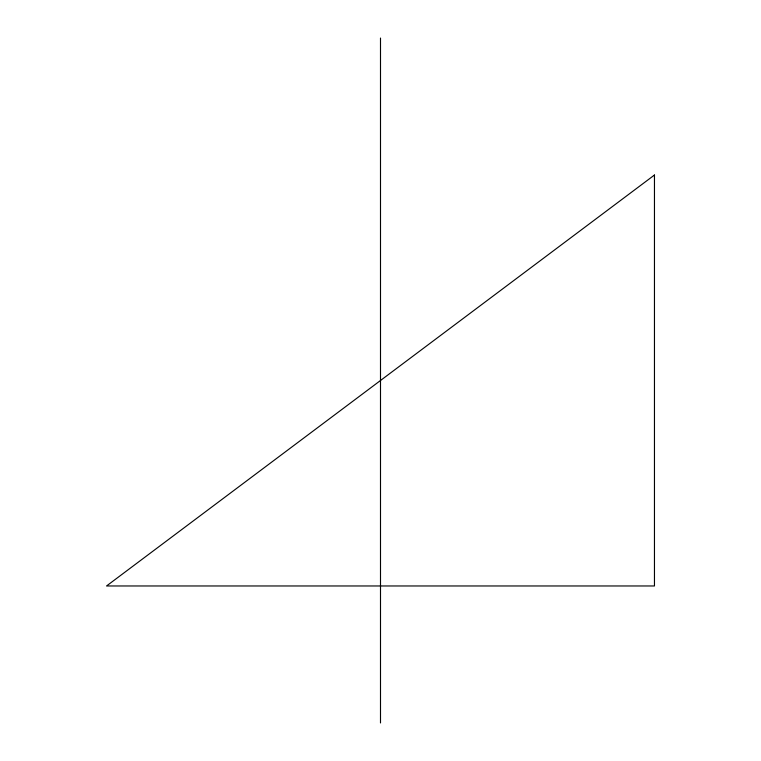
<?xml version="1.0" encoding="UTF-8"?>
<svg xmlns="http://www.w3.org/2000/svg" width="761" height="761" viewBox="0 0 761 761"><rect width="100%" height="100%" fill="white"/><g stroke="black" fill="none" stroke-linecap="round" stroke-linejoin="round"><path stroke-width="1.14" d="M380.5 38.05L380.5 722.95M654.46 175.03L106.54 585.97L654.46 585.97L654.46 175.03"/></g></svg>
